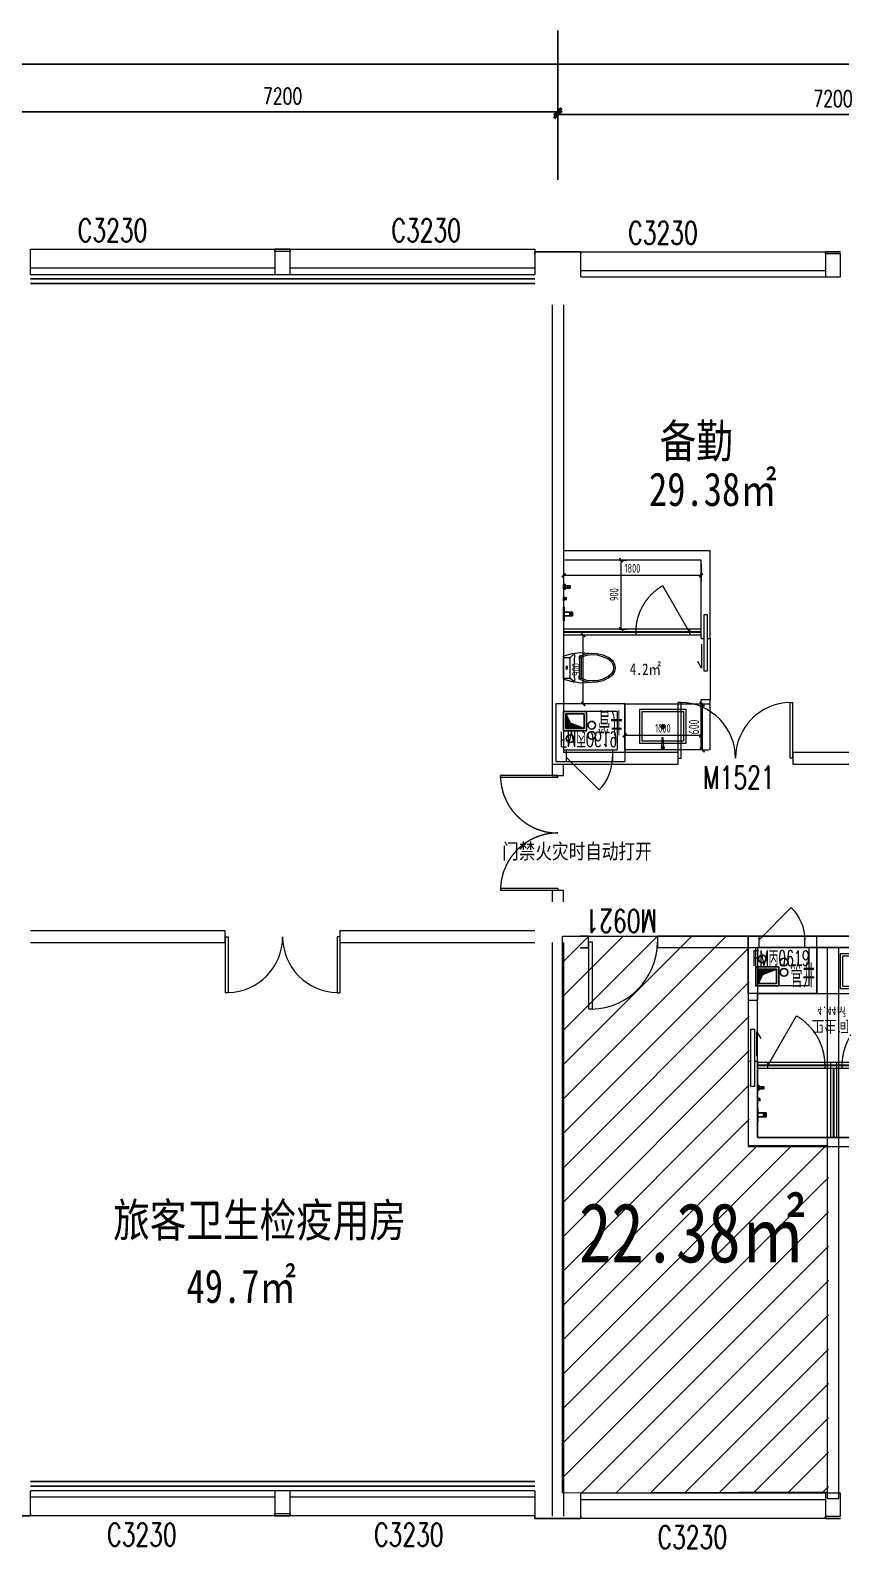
# Model space of a CAD drawing. Header units: millimetres. Extents: x 164760 to 3716174, y -1766400 to 11969.
# Drawn here: x 3671886 to 3682486, y -1652269 to -1632422 of the extents above; entities that cross this region are included whole.
import ezdxf

# ---------------------------------------------------------------- set-up
doc = ezdxf.new("R2010")
doc.units = ezdxf.units.MM
doc.header["$LTSCALE"] = 1000
doc.set_wipeout_variables(frame=1)
doc.linetypes.add('DOT', pattern=[0.2, 0.1, -0.1])
doc.linetypes.add('HIDDEN', pattern=[0.375, 0.25, -0.125, 0, 0])
doc.layers.get('0').update_dxf_attribs({"color": 253, "linetype": 'CONTINUOUS'})
doc.layers.get('Defpoints').update_dxf_attribs({"color": 250, "linetype": 'CONTINUOUS', "lineweight": 0})
for name, color, linetype in [('3', 253, 'CONTINUOUS'), ('AXIS', 253, 'CONTINUOUS'), ('DIM_LEAD', 253, 'CONTINUOUS'), ('FC-Text Annotation', 253, 'CONTINUOUS'), ('FF-FIXT', 253, 'CONTINUOUS'), ('PUB_TEXT', 253, 'CONTINUOUS'), ('SURFACE', 253, 'CONTINUOUS'), ('VPIPE-污水', 253, 'CONTINUOUS'), ('VPIPE-热给水', 253, 'CONTINUOUS'), ('VPIPE-给水', 253, 'CONTINUOUS'), ('WINDOW_TEXT', 253, 'CONTINUOUS'), ('填充', 253, 'CONTINUOUS'), ('洁具', 253, 'CONTINUOUS'), ('风道（排气道）', 253, 'CONTINUOUS')]:
    doc.layers.add(name, color=color, linetype=linetype)
for name, color, linetype, lineweight in [('DOOR【门】', 253, 'CONTINUOUS', 0), ('FF-Door【门】', 253, 'CONTINUOUS', 0), ('FF-FIXT【洁具】', 253, 'CONTINUOUS', 0), ('FF-FURN【成品家具】', 253, 'CONTINUOUS', 0), ('FF-FURN【成品家私】', 253, 'CONTINUOUS', 0), ('MK【门槛线】', 253, 'CONTINUOUS', 0), ('RC-Dim【天花尺寸】', 253, 'CONTINUOUS', 0), ('RC-Text【天花文字】', 253, 'CONTINUOUS', 0), ('TXT【平面空间文字】', 253, 'CONTINUOUS', 0), ('WALL', 253, 'CONTINUOUS', 0), ('Wall【墙体】', 253, 'CONTINUOUS', 0), ('Wall【新建墙】', 253, 'CONTINUOUS', 0), ('WINDOW', 253, 'CONTINUOUS', 0), ('Xline【辅助线】', 253, 'CONTINUOUS', 0)]:
    doc.layers.add(name, color=color, linetype=linetype, lineweight=lineweight)
doc.styles.add('-宋体', font='', dxfattribs={"width": 0.8})
doc.styles.add('_TCH_DIM_T3', font='SIMPLEX', dxfattribs={"width": 0.705882, "bigfont": 'GBCBIG'})
doc.styles.add('_TCH_WINDOW', font='SIMPLEX', dxfattribs={"bigfont": 'GBCBIG'})
doc.styles.get("Standard").update_dxf_attribs({"font": 'GBENOR', "bigfont": 'GBCBIG'})
doc.styles.add('SUN', font='romans.shx', dxfattribs={"width": 0.8, "bigfont": 'hzdx.shx'})
doc.styles.add('宋体', font='', dxfattribs={"width": 0.7})
doc.styles.add('尺寸标注', font='ARCHS.SHX', dxfattribs={"width": 0.8})
doc.styles.add('文字', font='')
doc.styles.get('-宋体').set_extended_font_data('SimSun')
doc.styles.get('宋体').set_extended_font_data('SimSun')
doc.styles.get('文字').set_extended_font_data('SimSun')
doc.dimstyles.new('_TCH_ARCH&&100', dxfattribs={"dimtxt": 212.5, "dimasz": 100, "dimexe": 250, "dimexo": 300, "dimgap": 100, "dimtad": 1, "dimdec": 0, "dimzin": 0, "dimdsep": 46, "dimtxsty": '_TCH_DIM_T3', "dimblk": 'ARCHTICK', "dimcen": 0.09, "dimclrt": 7, "dimazin": 2, "dimtfac": 1, "dimtdec": 0, "dimtix": 1, "dimtmove": 2, "dimatfit": 3, "dimtolj": 1, "dimtzin": 0, "dimarcsym": 0})
doc.dimstyles.new('海龙1：50', dxfattribs={"dimscale": 50, "dimtxt": 2.5, "dimasz": 1, "dimexe": 1, "dimexo": 1, "dimgap": 0.7, "dimtad": 1, "dimdec": 0, "dimrnd": 5, "dimdsep": 46, "dimtxsty": '尺寸标注', "dimblk": 'ARCHTICK', "dimblk1": 'ARCHTICK', "dimblk2": 'ARCHTICK', "dimcen": 1, "dimclrd": 44, "dimclre": 44, "dimclrt": 2, "dimadec": 0, "dimazin": 0, "dimtfac": 1, "dimtdec": 0, "dimtix": 1, "dimtmove": 2, "dimatfit": 3, "dimldrblk": 'hl_arrow2', "dimfxl": 5, "dimfxlon": 1, "dimarcsym": 0})
doc.dimstyles.new('海龙_1：60', dxfattribs={"dimscale": 60, "dimtxt": 2.25, "dimasz": 1, "dimexe": 1.5, "dimexo": 1, "dimgap": 0.7, "dimtad": 1, "dimdec": 0, "dimrnd": 5, "dimdsep": 46, "dimtxsty": '尺寸标注', "dimblk": 'ARCHTICK', "dimblk1": 'ARCHTICK', "dimblk2": 'ARCHTICK', "dimcen": 1, "dimclrd": 44, "dimclre": 44, "dimclrt": 2, "dimadec": 0, "dimazin": 0, "dimtfac": 1, "dimtdec": 0, "dimtix": 1, "dimtmove": 2, "dimatfit": 3, "dimldrblk": 'hl_arrow2', "dimfxl": 5, "dimfxlon": 1, "dimarcsym": 0})

# ---------------------------------------------------------------- blocks, each defined once
blk = doc.blocks.new('_ArchTick')
at = {"color": 2, "linetype": 'ByBlock', "const_width": 0.4}
blk.add_lwpolyline([(-0.5, -0.5), (0.5, 0.5)], dxfattribs=at)
blk = doc.blocks.new('*D362')
at = {"layer": 'AXIS', "color": 0, "lineweight": -2, "transparency": 16777216}
for p, q in [((3671586, -1634343), (3671586, -1633237)), ((3678786, -1634343), (3678786, -1633237)), ((3671586, -1633487), (3678786, -1633487))]:
    blk.add_line(p, q, dxfattribs=at)
at = {"layer": 'Defpoints', "color": 0, "transparency": 16777216}
for p in [(3678786, -1633487), (3671586, -1634643), (3678786, -1634643)]:
    blk.add_point(p, dxfattribs=at)
at = {"layer": 'AXIS', "color": 0, "lineweight": -2, "transparency": 16777216, "xscale": 100, "yscale": 100, "zscale": 100, "rotation": 180}
blk.add_blockref('_ArchTick', (3671586, -1633487), dxfattribs=at)
at = {"layer": 'AXIS', "color": 0, "lineweight": -2, "transparency": 16777216, "xscale": 100, "yscale": 100, "zscale": 100}
blk.add_blockref('_ArchTick', (3678786, -1633487), dxfattribs=at)
at = {"layer": 'AXIS', "color": 7, "transparency": 16777216, "insert": (3675186, -1633281), "char_height": 212.5, "attachment_point": 5, "style": '_TCH_DIM_T3'}
blk.add_mtext('\\A1;7200', dxfattribs=at)
blk = doc.blocks.new('*D357')
at = {"layer": 'AXIS', "color": 0, "lineweight": -2, "transparency": 16777216}
for p, q in [((3613686, -1634382), (3613686, -1632612)), ((3707886, -1634382), (3707886, -1632612)), ((3613686, -1632862), (3707886, -1632862))]:
    blk.add_line(p, q, dxfattribs=at)
at = {"layer": 'Defpoints', "color": 0, "transparency": 16777216}
for p in [(3707886, -1632862), (3613686, -1634682), (3707886, -1634682)]:
    blk.add_point(p, dxfattribs=at)
at = {"layer": 'AXIS', "color": 0, "lineweight": -2, "transparency": 16777216, "xscale": 100, "yscale": 100, "zscale": 100, "rotation": 180}
blk.add_blockref('_ArchTick', (3613686, -1632862), dxfattribs=at)
at = {"layer": 'AXIS', "color": 0, "lineweight": -2, "transparency": 16777216, "xscale": 100, "yscale": 100, "zscale": 100}
blk.add_blockref('_ArchTick', (3707886, -1632862), dxfattribs=at)
at = {"layer": 'AXIS', "color": 7, "transparency": 16777216, "insert": (3660786, -1632656), "char_height": 212.5, "attachment_point": 5, "style": '_TCH_DIM_T3'}
blk.add_mtext('\\A1;94200', dxfattribs=at)
blk = doc.blocks.new('$WINLIB2D$00000004')
for p, q in [((-0.5, 0.5), (0.5, 0.5)), ((-0.5, 0.5), (-0.5, -0.5)), ((0.5, -0.5), (0.5, 0.5)), ((-0.5, 0.2406), (0.5, 0.2406)), ((-0.5, -0.5), (0.5, -0.5))]:
    blk.add_line(p, q)
blk = doc.blocks.new('*D352')
at = {"layer": 'AXIS', "color": 0, "lineweight": -2, "transparency": 16777216}
for p, q in [((3678786, -1634377), (3678786, -1633271)), ((3685986, -1634377), (3685986, -1633271)), ((3678786, -1633521), (3685986, -1633521))]:
    blk.add_line(p, q, dxfattribs=at)
at = {"layer": 'Defpoints', "color": 0, "transparency": 16777216}
for p in [(3685986, -1633521), (3678786, -1634677), (3685986, -1634677)]:
    blk.add_point(p, dxfattribs=at)
at = {"layer": 'AXIS', "color": 0, "lineweight": -2, "transparency": 16777216, "xscale": 100, "yscale": 100, "zscale": 100, "rotation": 180}
blk.add_blockref('_ArchTick', (3678786, -1633521), dxfattribs=at)
at = {"layer": 'AXIS', "color": 0, "lineweight": -2, "transparency": 16777216, "xscale": 100, "yscale": 100, "zscale": 100}
blk.add_blockref('_ArchTick', (3685986, -1633521), dxfattribs=at)
at = {"layer": 'AXIS', "color": 7, "transparency": 16777216, "insert": (3682386, -1633315), "char_height": 212.5, "attachment_point": 5, "style": '_TCH_DIM_T3'}
blk.add_mtext('\\A1;7200', dxfattribs=at)
blk = doc.blocks.new('$DorLib2D$00000002')
for p, q in [((-0.5, 0), (-0.5, 0.4875)), ((-0.475, 0.4875), (-0.5, 0.4875)), ((-0.475, 0), (-0.475, 0.4875)), ((0.475, 0), (0.475, 0.4875)), ((0.475, 0.4875), (0.5, 0.4875)), ((0.5, 0), (0.5, 0.4875)), ((-0.5, 0), (-0.475, 0)), ((0.5, 0), (0.475, 0))]:
    blk.add_line(p, q)
at = {"lineweight": 13}
for centre, start, end in [((-0.4875, 0), 0, 88.53072), ((0.4875, 0), 91.46928, 180)]:
    blk.add_arc(centre, 0.4875, start, end, dxfattribs=at)
blk = doc.blocks.new('DOOR_D02')
at = {"layer": 'FF-Door【门】'}
for p, q in [((-0.484, 0.5), (-0.5, 0.5)), ((-0.5, 0), (-0.5, 0.5)), ((-0.484, 0), (-0.484, 0.5)), ((0.484, 0), (0.484, 0.5)), ((0.484, 0.5), (0.5, 0.5)), ((0.5, 0), (0.5, 0.5)), ((-0.484, 0), (-0.5, 0)), ((0.484, 0), (0.5, 0))]:
    blk.add_line(p, q, dxfattribs=at)
at = {"layer": 'FF-Door【门】', "color": 8, "linetype": 'HIDDEN', "ltscale": 15}
for centre, start, end in [((-0.5, 0), 0, 90), ((0.5, 0), 90, 180)]:
    blk.add_arc(centre, 0.5, start, end, dxfattribs=at)
blk = doc.blocks.new('海龙0819125799')
at = {"layer": 'Wall【墙体】', "color": 6}
for p, q in [((-361, 1800), (-361, 1650)), ((-211, 1650), (-211, 1800)), ((-361, 1650), (-211, 1650)), ((-211, 150), (-361, 150)), ((-361, 150), (-361, 0)), ((-211, 0), (-211, 150))]:
    blk.add_line(p, q, dxfattribs=at)
at = {"xscale": 1500, "yscale": 1500, "zscale": 1500, "rotation": 89.99999999895059}
blk.add_blockref('DOOR_D02', (-286, 900), dxfattribs=at)
at = {"layer": 'FC-Text Annotation', "style": '文字', "width": 0.8}
blk.add_text('门禁火灾时自动打开', height=199.1, dxfattribs=at).set_placement((-1014, 561))
blk = doc.blocks.new('$DorLib2D$00000001')
for p, q in [((0.45, 0.975), (0.5, 0.975)), ((0.45, 0), (0.45, 0.975)), ((0.5, 0), (0.5, 0.975)), ((0.5, 0), (0.45, 0))]:
    blk.add_line(p, q)
at = {"lineweight": 13}
blk.add_arc((0.475, 0), 0.975, 91.4693, 180, dxfattribs=at)
blk = doc.blocks.new('A$C78EA0098')
at = {"color": 33, "linetype": 'Continuous'}
for p, q in [((47, 354), (90, 354)), ((69, 375), (69, 332))]:
    blk.add_line(p, q, dxfattribs=at)
for p, q in [((5, 25, 0), (81, 25, 0)), ((81, -25, 0), (81, 25, 0)), ((81, 20, 0), (88, 20, 0)), ((84, 25, 0), (114, 25, 0)), ((84, 20, 0), (84, 25, 0)), ((114, -25, 0), (114, 25, 0)), ((5, -25, 0), (81, -25, 0)), ((81, -20, 0), (88, -20, 0)), ((84, -25, 0), (84, -20, 0)), ((84, -25, 0), (114, -25, 0))]:
    blk.add_line(p, q)
for points in [[(0, 384), (20, 384), (20, 324), (0, 324)], [(0, 226), (3, 226), (3, 174), (0, 174)], [(3, 213), (34, 213), (34, 188), (3, 188)], [(20, 369), (85, 369), (85, 339), (20, 339)], [(0, 90), (5, 90), (5, -90), (0, -90)]]:
    blk.add_lwpolyline(points, close=True)
for centre, radius in [((69, 354), 11.5), ((104, 0, 0), 5)]:
    blk.add_circle(centre, radius, dxfattribs=at)
blk.add_arc((58, 0, 0), 36.3, 316.3972, 43.6028)
blk = doc.blocks.new('*D47')
at = {"layer": 'Defpoints', "color": 0, "transparency": 16777216}
for p in [(-5, 3045), (69, 3045), (-5, 2145)]:
    blk.add_point(p, dxfattribs=at)
at = {"layer": 'RC-Dim【天花尺寸】', "color": 44, "lineweight": -2, "transparency": 16777216}
for p, q in [((45, 3045), (144, 3045)), ((69, 2145), (69, 3045)), ((45, 2145), (144, 2145))]:
    blk.add_line(p, q, dxfattribs=at)
at = {"layer": 'RC-Dim【天花尺寸】', "color": 44, "lineweight": -2, "transparency": 16777216, "xscale": 50, "yscale": 50, "zscale": 50}
for p, rotation in [((69, 3045), 90), ((69, 2145), 270)]:
    blk.add_blockref('_ArchTick', p, dxfattribs=dict(at, rotation=rotation))
at = {"layer": 'RC-Dim【天花尺寸】', "color": 2, "transparency": 16777216, "insert": (-25, 2595), "char_height": 112.5, "attachment_point": 5, "rotation": 90, "style": '尺寸标注'}
blk.add_mtext('900', dxfattribs=at)
blk = doc.blocks.new('hl_arrow2')
at = {"color": 2}
blk.add_line((-0.22, 0), (-1, 0), dxfattribs=at)
blk.add_lwpolyline([(-0.22, 0), (-0.86, -0.69), (-0.65, -0.86), (0, 0), (-0.65, 0.86), (-0.86, 0.69)], close=True, dxfattribs=at)
for points in [[(-0.86, 0.69), (-0.65, 0.86), (-0.22, 0), (0, 0)], [(-0.86, -0.69), (-0.65, -0.86), (-0.22, 0), (0, 0)]]:
    blk.add_solid(points, dxfattribs=at)
blk = doc.blocks.new('PQD')
at = {"layer": '填充'}
h = blk.add_hatch(dxfattribs=at)
h.set_pattern_fill('DOTS', color=256, scale=10, style=0)
h.paths.add_polyline_path([(517039, 222521), (516799, 222521), (516799, 222331), (516857, 222451)])
blk.add_lwpolyline([(516799, 222331), (516857, 222451), (517039, 222521)], dxfattribs=at)
at = {"layer": '风道（排气道）'}
for points in [[(516769, 222551), (517069, 222551), (517069, 222301), (516769, 222301)], [(516799, 222521), (517039, 222521), (517039, 222331), (516799, 222331)]]:
    blk.add_lwpolyline(points, close=True, dxfattribs=at)
blk = doc.blocks.new('$DorLib2D$00000114')
at = {"color": 0}
blk.add_line((0.5, 0), (-0.207, 0.707), dxfattribs=at)
blk.add_arc((0.5, 0), 1, 135, 180, dxfattribs=at)
blk = doc.blocks.new('ZL_08130967')
at = {"layer": 'WINDOW'}
for p, q in [((-300, -374), (300, -374)), ((-300, -374), (-300, -524)), ((300, -524), (300, -374)), ((-300, -524), (300, -524))]:
    blk.add_line(p, q, dxfattribs=at)
at = {"layer": 'WINDOW', "xscale": -600, "yscale": 600, "zscale": -600}
blk.add_blockref('$DorLib2D$00000114', (0, -424), dxfattribs=at)
blk = doc.blocks.new('ZL_08155714')
at = {"layer": 'VPIPE-污水'}
blk.add_circle((-129, -712), 50, dxfattribs=at)
at = {"layer": 'VPIPE-热给水'}
blk.add_circle((154, -888), 50, dxfattribs=at)
at = {"layer": 'VPIPE-给水'}
blk.add_circle((154, -754), 50, dxfattribs=at)
at = {"layer": 'WALL'}
for p, q in [((-315, -1165), (-315, -415)), ((-315, -415), (585, -415)), ((-215, -1065), (-215, -565)), ((-215, -565), (485, -565)), ((485, -1065), (485, -565)), ((585, -1165), (585, -415)), ((585, -1165), (-315, -1165)), ((485, -1065), (-215, -1065))]:
    blk.add_line(p, q, dxfattribs=at)
at = {"layer": 'WINDOW'}
for p, q in [((-175, -415), (425, -415)), ((-175, -415), (-175, -565)), ((-175, -565), (425, -565)), ((425, -565), (425, -415))]:
    blk.add_line(p, q, dxfattribs=at)
at = {"layer": 'DOOR【门】', "rotation": 359.9999999999407}
blk.add_blockref('ZL_08130967', (125, -41), dxfattribs=at)
at = {"layer": '洁具'}
blk.add_blockref('PQD', (-516984, -223366), dxfattribs=at)
at = {"layer": 'TXT【平面空间文字】', "color": 3, "ltscale": 100, "style": 'SUN', "width": 0.6}
blk.add_text('FM丙0619', height=200, dxfattribs=at).set_placement((-263, -803, 0))
at = {"layer": 'TXT【平面空间文字】', "width": 0.75}
blk.add_text('管井', height=300, dxfattribs=at).set_placement((236, -1085))
blk = doc.blocks.new('A$C5D954283')
at = {"color": 8}
for p, q in [((-4, 506), (-26, 506)), ((0, 532), (0, 510)), ((0, 501), (0, 479)), ((26, 506), (4, 506)), ((-5, 230), (-33, 230)), ((0, 235), (0, 264)), ((0, 225), (0, 196)), ((32, 230), (5, 230))]:
    blk.add_line(p, q, dxfattribs=at)
at = {"color": 0, "linetype": 'Continuous'}
for p, q in [((-11, 374), (-18, 495)), ((15, 492), (5, 374)), ((5, 374), (-11, 374))]:
    blk.add_line(p, q, dxfattribs=at)
blk.add_lwpolyline([(300, 0), (300, 450), (-300, 450), (-300, 0)], close=True, dxfattribs=at)
at = {"color": 8}
blk.add_lwpolyline([(270, 30), (270, 420), (-270, 420), (-270, 30)], close=True, dxfattribs=at)
at = {"color": 8, "ltscale": 1000, "const_width": 0.448}
blk.add_lwpolyline([(0, 506, -1), (0, 505, -1)], format="xyb", close=True, dxfattribs=at)
at = {"color": 8, "const_width": 0.84}
blk.add_lwpolyline([(0, 230, -1), (0, 230, -1)], format="xyb", close=True, dxfattribs=at)
at = {"color": 0, "linetype": 'Continuous'}
blk.add_circle((0, 506), 20.2, dxfattribs=at)
at = {"color": 8}
for centre, radius in [((0, 506), 16.3), ((0, 230), 25.2)]:
    blk.add_circle(centre, radius, dxfattribs=at)
blk = doc.blocks.new('*D48')
at = {"layer": 'Defpoints', "color": 0, "transparency": 16777216}
for p in [(1114, 1165), (1114, 565), (1128, 565)]:
    blk.add_point(p, dxfattribs=at)
at = {"layer": 'Xline【辅助线】', "color": 44, "lineweight": -2, "transparency": 16777216}
for p, q in [((1128, 1165), (1218, 1165)), ((1128, 1165), (1128, 565)), ((1128, 565), (1218, 565))]:
    blk.add_line(p, q, dxfattribs=at)
at = {"layer": 'Xline【辅助线】', "color": 44, "lineweight": -2, "transparency": 16777216, "xscale": 60, "yscale": 60, "zscale": 60}
for p, rotation in [((1128, 1165), 90), ((1128, 565), 270)]:
    blk.add_blockref('_ArchTick', p, dxfattribs=dict(at, rotation=rotation))
at = {"layer": 'Xline【辅助线】', "color": 2, "transparency": 16777216, "insert": (1019, 865), "char_height": 135, "attachment_point": 5, "rotation": 90, "style": '尺寸标注'}
blk.add_mtext('600', dxfattribs=at)
blk = doc.blocks.new('*D49')
at = {"layer": 'Defpoints', "color": 0, "transparency": 16777216}
for p in [(114, 755), (114, 565), (1114, 565)]:
    blk.add_point(p, dxfattribs=at)
at = {"layer": 'RC-Dim【天花尺寸】', "color": 44, "lineweight": -2, "transparency": 16777216}
for p, q in [((114, 615), (114, 830)), ((1114, 615), (1114, 830)), ((1114, 755), (114, 755))]:
    blk.add_line(p, q, dxfattribs=at)
at = {"layer": 'RC-Dim【天花尺寸】', "color": 44, "lineweight": -2, "transparency": 16777216, "xscale": 50, "yscale": 50, "zscale": 50}
for p, rotation in [((114, 755), 180.0000001288931), ((1114, 755), 1.288931362e-07)]:
    blk.add_blockref('_ArchTick', p, dxfattribs=dict(at, rotation=rotation))
at = {"layer": 'RC-Dim【天花尺寸】', "color": 2, "transparency": 16777216, "insert": (614, 847), "char_height": 112.5, "attachment_point": 5, "rotation": 0, "style": '尺寸标注'}
blk.add_mtext('1000', dxfattribs=at)
blk = doc.blocks.new('ZL_08127082')
at = {"layer": 'FF-FIXT【洁具】'}
for p, q in [((-184, -109), (-151, 0)), ((146, 0), (-151, 0)), ((-134, 0), (-134, -84)), ((134, 0), (134, -84)), ((146, 0), (180, -117)), ((-197, -222), (-184, -109)), ((-134, -84), (-184, -138)), ((-180, -142), (0, -134)), ((134, -84), (-134, -84)), ((-21, -38), (-17, -33)), ((-21, -42), (-21, -38)), ((-17, -46), (-21, -42)), ((-17, -33), (-13, -33)), ((-13, -50), (-17, -46)), ((-13, -33), (-4, -29)), ((4, -50), (-13, -50)), ((-4, -29), (4, -33)), ((0, -134), (0, -138)), ((0, -134), (176, -142)), ((4, -33), (13, -33)), ((13, -46), (4, -50)), ((13, -33), (17, -38)), ((17, -42), (13, -46)), ((17, -38), (17, -42)), ((134, -84), (180, -138)), ((184, -134), (176, -142)), ((180, -117), (197, -234)), ((184, -126), (184, -134)), ((-188, -335), (-197, -222)), ((-188, -364), (-180, -284)), ((-184, -439), (-188, -364)), ((-180, -284), (-151, -213)), ((-172, -372), (-163, -301)), ((-167, -443), (-172, -372)), ((-163, -301), (-138, -234)), ((-151, -205), (-105, -205)), ((-151, -213), (-151, -205)), ((-138, -234), (-151, -213)), ((146, -213), (-151, -213)), ((134, -234), (-138, -234)), ((-105, -205), (-105, -213)), ((-50, -213), (-50, -201)), ((-50, -201), (46, -201)), ((46, -213), (-50, -213)), ((46, -201), (46, -213)), ((100, -205), (100, -213)), ((146, -205), (100, -205)), ((134, -234), (146, -213)), ((134, -234), (159, -301)), ((146, -213), (146, -205)), ((146, -213), (176, -284)), ((159, -301), (167, -372)), ((167, -372), (163, -443)), ((176, -284), (188, -364)), ((188, -364), (184, -439)), ((197, -234), (188, -351)), ((-167, -515), (-184, -439)), ((-146, -510), (-167, -443)), ((-134, -586), (-167, -515)), ((-117, -577), (-146, -510)), ((-88, -648), (-134, -586)), ((-75, -636), (-117, -577)), ((113, -577), (71, -632)), ((130, -586), (84, -648)), ((146, -510), (113, -577)), ((163, -515), (130, -586)), ((163, -443), (146, -510)), ((184, -439), (163, -515)), ((-46, -669), (-88, -648)), ((-42, -653), (-75, -632)), ((0, -678), (-46, -669)), ((0, -657), (-42, -653)), ((38, -653), (0, -657)), ((46, -669), (0, -678)), ((75, -632), (38, -653)), ((84, -648), (46, -669))]:
    blk.add_line(p, q, dxfattribs=at)
blk = doc.blocks.new('ZL_08123655')
at = {"layer": 'FF-FIXT【洁具】'}
for p, q in [((-184, -138), (-188, -130)), ((-180, -142), (-184, -138))]:
    blk.add_line(p, q, dxfattribs=at)
at = {"layer": 'DIM_LEAD'}
blk.add_blockref('ZL_08127082', (0, 0), dxfattribs=at)
blk = doc.blocks.new('DOORBLK101')
at = {"layer": 'FF-Door【门】'}
blk.add_line((-0.5, 0), (0, 0.866), dxfattribs=at)
at = {"layer": 'FF-Door【门】', "color": 8, "linetype": 'HIDDEN', "ltscale": 15}
blk.add_arc((-0.5, 0), 1, 0, 60, dxfattribs=at)
blk = doc.blocks.new('*D50')
at = {"layer": 'Defpoints', "color": 0, "transparency": 16777216}
for p in [(-685, 3045), (1114, 3045), (1114, 2847)]:
    blk.add_point(p, dxfattribs=at)
at = {"layer": 'RC-Dim【天花尺寸】', "color": 44, "lineweight": -2, "transparency": 16777216}
for p, q in [((-685, 2995), (-685, 2772)), ((1114, 2995), (1114, 2772)), ((-685, 2847), (1114, 2847))]:
    blk.add_line(p, q, dxfattribs=at)
at = {"layer": 'RC-Dim【天花尺寸】', "color": 44, "lineweight": -2, "transparency": 16777216, "xscale": 50, "yscale": 50, "zscale": 50, "rotation": 180}
blk.add_blockref('_ArchTick', (-685, 2847), dxfattribs=at)
at = {"layer": 'RC-Dim【天花尺寸】', "color": 44, "lineweight": -2, "transparency": 16777216, "xscale": 50, "yscale": 50, "zscale": 50}
blk.add_blockref('_ArchTick', (1114, 2847), dxfattribs=at)
at = {"layer": 'RC-Dim【天花尺寸】', "color": 2, "transparency": 16777216, "insert": (215, 2938), "char_height": 112.5, "attachment_point": 5, "style": '尺寸标注'}
blk.add_mtext('1800', dxfattribs=at)
blk = doc.blocks.new('*D51')
at = {"layer": 'Defpoints', "color": 0, "transparency": 16777216}
for p in [(-428, 2065), (-400, 2065), (-400, 1165)]:
    blk.add_point(p, dxfattribs=at)
at = {"layer": 'RC-Dim【天花尺寸】', "color": 44, "lineweight": -2, "transparency": 16777216}
for p, q in [((-428, 2065), (-503, 2065)), ((-428, 1165), (-428, 2065)), ((-428, 1165), (-503, 1165))]:
    blk.add_line(p, q, dxfattribs=at)
at = {"layer": 'RC-Dim【天花尺寸】', "color": 44, "lineweight": -2, "transparency": 16777216, "xscale": 50, "yscale": 50, "zscale": 50}
for p, rotation in [((-428, 2065), 90), ((-428, 1165), 270)]:
    blk.add_blockref('_ArchTick', p, dxfattribs=dict(at, rotation=rotation))
at = {"layer": 'RC-Dim【天花尺寸】', "color": 2, "transparency": 16777216, "insert": (-521, 1615), "char_height": 112.5, "attachment_point": 5, "rotation": 90, "style": '尺寸标注'}
blk.add_mtext('900', dxfattribs=at)
blk = doc.blocks.new('*D45')
at = {"layer": 'Defpoints', "color": 0, "transparency": 16777216}
for p in [(1214, 1165), (1023, 565), (1214, 565)]:
    blk.add_point(p, dxfattribs=at)
at = {"layer": 'Xline【辅助线】', "color": 44, "lineweight": -2, "transparency": 16777216}
for p, q in [((1154, 1165), (933, 1165)), ((1023, 1165), (1023, 565)), ((1154, 565), (933, 565))]:
    blk.add_line(p, q, dxfattribs=at)
at = {"layer": 'Xline【辅助线】', "color": 44, "lineweight": -2, "transparency": 16777216, "xscale": 60, "yscale": 60, "zscale": 60}
for p, rotation in [((1023, 1165), 90), ((1023, 565), 270)]:
    blk.add_blockref('_ArchTick', p, dxfattribs=dict(at, rotation=rotation))
at = {"layer": 'Xline【辅助线】', "color": 2, "transparency": 16777216, "insert": (914, 865), "char_height": 135, "attachment_point": 5, "rotation": 90, "style": '尺寸标注'}
blk.add_mtext('600', dxfattribs=at)
blk = doc.blocks.new('*D46')
at = {"layer": 'Defpoints', "color": 0, "transparency": 16777216}
for p in [(14, 755), (14, 565), (1214, 565)]:
    blk.add_point(p, dxfattribs=at)
at = {"layer": 'RC-Dim【天花尺寸】', "color": 44, "lineweight": -2, "transparency": 16777216}
for p, q in [((14, 615), (14, 830)), ((1214, 615), (1214, 830)), ((1214, 755), (14, 755))]:
    blk.add_line(p, q, dxfattribs=at)
at = {"layer": 'RC-Dim【天花尺寸】', "color": 44, "lineweight": -2, "transparency": 16777216, "xscale": 50, "yscale": 50, "zscale": 50, "rotation": 180}
blk.add_blockref('_ArchTick', (14, 755), dxfattribs=at)
at = {"layer": 'RC-Dim【天花尺寸】', "color": 44, "lineweight": -2, "transparency": 16777216, "xscale": 50, "yscale": 50, "zscale": 50}
blk.add_blockref('_ArchTick', (1214, 755), dxfattribs=at)
at = {"layer": 'RC-Dim【天花尺寸】', "color": 2, "transparency": 16777216, "insert": (614, 849), "char_height": 112.5, "attachment_point": 5, "style": '尺寸标注'}
blk.add_mtext('1200', dxfattribs=at)
blk = doc.blocks.new('海龙0427195617')
at = {"layer": 'FF-FURN【成品家具】'}
blk.add_line((1234.1, 2022.4), (1234.1, 1222.4), dxfattribs=at)
at = {"layer": 'FF-FURN【成品家私】'}
blk.add_lwpolyline([(1149.1, 1598.9), (1199.1, 1598.9), (1199.1, 2328.9), (1149.1, 2328.9)], close=True, dxfattribs=at)
blk.add_lwpolyline([(1120.5, 1946.1), (1120.5, 1631.8), (1069.7, 1718.8)], dxfattribs=at)
at = {"layer": 'MK【门槛线】'}
for p, q in [((1114.1, 2145.2), (-681.7, 2145.2)), ((1114.1, 2065.2), (-681.7, 2065.2)), ((261.8, 2145.2), (261.8, 2065.2)), ((961.8, 2145.2), (961.8, 2065.2))]:
    blk.add_line(p, q, dxfattribs=at)
at = {"layer": 'Wall【新建墙】', "color": 4}
for p, q in [((1234.1, 3165.2), (-684.7, 3165.2)), ((1114.1, 3045.2), (-684.7, 3045.2)), ((1114.1, 2022.4), (1114.1, 3045.2)), ((1234.1, 2022.4), (1234.1, 3165.2)), ((1114.1, 2022.4), (1149.1, 2022.4)), ((1199.1, 2022.4), (1234.1, 2022.4)), ((1114.1, 564.9), (1114.1, 1222.4)), ((1114.1, 1222.4), (1234.1, 1222.4)), ((1234.1, 564.9), (1234.1, 1222.4))]:
    blk.add_line(p, q, dxfattribs=at)
at = {"layer": 'WINDOW', "linetype": 'Continuous'}
for p, q in [((1114.1, 2110.2), (-681.7, 2110.2)), ((1114.1, 2100.2), (-681.7, 2100.2))]:
    blk.add_line(p, q, dxfattribs=at)
at = {"xscale": -700, "yscale": 700, "zscale": 700}
blk.add_blockref('DOORBLK101', (611.8, 2105.2), dxfattribs=at)
at = {"layer": 'DIM_LEAD', "xscale": -1, "rotation": 90}
blk.add_blockref('ZL_08123655', (-684.7, 1637), dxfattribs=at)
at = {"layer": 'FF-FIXT', "rotation": 359.999999047842}
blk.add_blockref('A$C78EA0098', (-684.7, 2341.6), dxfattribs=at)
at = {"layer": 'FF-FIXT【洁具】', "linetype": 'Continuous', "xscale": -1, "rotation": 180}
blk.add_blockref('A$C5D954283', (612.5, 1097.1), dxfattribs=at)
at = {"layer": 'TXT【平面空间文字】', "color": 6, "linetype": 'Continuous', "xscale": -1, "rotation": 180}
blk.add_blockref('ZL_08155714', (-471.3, 0), dxfattribs=at)
at = {"layer": 'RC-Dim【天花尺寸】'}
for p1, p2, distance, picture, middle in [((-684.7, 3045.2), (1114.1, 3045.2), -198.1, '*D50', (214.7, 2938.4)), ((-5.2, 2145.2), (-5.2, 3045.2), -74.1, '*D47', (-24.7, 2595.2)), ((-399.8, 1164.9), (-399.8, 2065.2), 27.8, '*D51', (-521.2, 1615.1))]:
    dim = blk.add_aligned_dim(p1=p1, p2=p2, distance=distance, dimstyle='海龙1：50', dxfattribs=at)
    dim.commit()
    dim.dimension.update_dxf_attribs({"geometry": picture, "text_midpoint": middle})
at = {"layer": 'FF-FIXT【洁具】', "linetype": 'Continuous'}
blk.add_lwpolyline([(1114.1, 564.9), (114.1, 564.9), (114.1, 1164.9), (1114.1, 1164.9)], close=True, dxfattribs=at)
at = {"layer": 'RC-Dim【天花尺寸】'}
dim = blk.add_aligned_dim(p1=(1114.1, 564.9), p2=(114.1, 564.9), distance=-190.4, dimstyle='海龙1：50', dxfattribs=at)
dim.commit()
dim.dimension.update_dxf_attribs({"geometry": '*D49', "text_midpoint": (614.1, 846.5)})
at = {"layer": 'Xline【辅助线】'}
dim = blk.add_aligned_dim(p1=(1114.1, 1164.9), p2=(1114.1, 564.9), distance=14.3, dimstyle='海龙_1：60', dxfattribs=at)
dim.commit()
dim.dimension.update_dxf_attribs({"geometry": '*D48', "text_midpoint": (1018.9, 864.9)})
blk = doc.blocks.new('海龙0427194496')
at = {"layer": 'FF-FURN【成品家具】'}
for p, q in [((-885.9, 1254), (-885.9, 2054)), ((1334.1, 2054), (1334.1, 1254))]:
    blk.add_line(p, q, dxfattribs=at)
at = {"layer": 'FF-FURN【成品家私】'}
for points in [[(-850.9, 1630.6), (-800.9, 1630.6), (-800.9, 2380.6), (-850.9, 2380.6)], [(1249.1, 1630.6), (1299.1, 1630.6), (1299.1, 2380.6), (1249.1, 2380.6)]]:
    blk.add_lwpolyline(points, close=True, dxfattribs=at)
for points in [[(-772.3, 1977.7), (-772.3, 1663.5), (-721.5, 1750.5)], [(1220.5, 1977.7), (1220.5, 1663.5), (1169.7, 1750.5)]]:
    blk.add_lwpolyline(points, dxfattribs=at)
at = {"layer": 'MK【门槛线】'}
for p, q in [((190.6, 2065.2), (190.6, 3045.2)), ((270.6, 2065.2), (270.6, 3045.2)), ((1214.1, 2145.2), (-765.9, 2145.2)), ((1214.1, 2065.2), (-765.9, 2065.2)), ((-630.6, 2145.2), (-630.6, 2065.2)), ((119.4, 2145.2), (119.4, 2065.2)), ((345.6, 2145.2), (345.6, 2065.2)), ((1095.6, 2145.2), (1095.6, 2065.2))]:
    blk.add_line(p, q, dxfattribs=at)
at = {"layer": 'Wall【墙体】', "color": 6}
blk.add_line((1214.1, 564.9), (-765.9, 564.9), dxfattribs=at)
at = {"layer": 'Wall【新建墙】', "color": 4}
for p, q in [((-885.9, 2054), (-885.9, 3165.2)), ((-765.9, 3045.2), (1214.1, 3045.2)), ((-765.9, 2054), (-765.9, 3045.2)), ((1214.1, 2054), (1214.1, 3045.2)), ((1334.1, 2054), (1334.1, 3165.2)), ((-850.9, 2054), (-885.9, 2054)), ((-765.9, 2054), (-800.9, 2054)), ((1249.1, 2054), (1214.1, 2054)), ((1334.1, 2054), (1299.1, 2054)), ((-885.9, 414.9), (-885.9, 1254)), ((-765.9, 1254), (-885.9, 1254)), ((-765.9, 564.9), (-765.9, 1254)), ((1214.1, 564.9), (1214.1, 1254)), ((1334.1, 1254), (1214.1, 1254)), ((1334.1, 414.9), (1334.1, 1254)), ((-885.9, 414.9), (1334.1, 414.9))]:
    blk.add_line(p, q, dxfattribs=at)
blk.add_lwpolyline([(-885.9, 3165.2), (1334.1, 3165.2)], dxfattribs=at)
at = {"layer": 'WINDOW', "linetype": 'Continuous'}
for p, q in [((225.6, 2145.2), (225.6, 3045.2)), ((235.6, 2145.2), (235.6, 3045.2)), ((1214.1, 2110.2), (-765.9, 2110.2)), ((1214.1, 2100.2), (-765.9, 2100.2))]:
    blk.add_line(p, q, dxfattribs=at)
at = {"yscale": 750, "zscale": 750}
for p, xscale, rotation in [((-255.6, 2105.2), -750, 180.0000000000119), ((719.6, 2105.2), 750, 179.9999999999881)]:
    blk.add_blockref('DOORBLK101', p, dxfattribs=dict(at, xscale=xscale, rotation=rotation))
at = {"layer": 'DIM_LEAD', "xscale": -1}
blk.add_blockref('ZL_08123655', (740.4, 3045.2), dxfattribs=at)
at = {"layer": 'FF-FIXT', "xscale": -1, "rotation": 180.0000009521781}
blk.add_blockref('A$C78EA0098', (-765.9, 2751.2), dxfattribs=at)
at = {"layer": 'TXT【平面空间文字】', "color": 6, "linetype": 'Continuous', "xscale": -1, "rotation": 180}
blk.add_blockref('ZL_08155714', (-571.3, 0), dxfattribs=at)
at = {"layer": 'RC-Text【天花文字】', "style": '宋体', "width": 0.8}
blk.add_text('4.44㎡', height=112.5, dxfattribs=at).set_placement((21.9, 1335.3))
at = {"layer": 'TXT【平面空间文字】', "style": '-宋体', "width": 0.8}
blk.add_text('卫生间', height=150, dxfattribs=at).set_placement((-54.9, 1520.1))
at = {"layer": 'FF-FIXT【洁具】', "linetype": 'Continuous', "xscale": -1, "rotation": 180}
blk.add_blockref('A$C5D954283', (616.3, 1097.1), dxfattribs=at)
at = {"layer": 'FF-FIXT【洁具】', "linetype": 'Continuous'}
blk.add_lwpolyline([(1214.1, 564.9), (14.1, 564.9), (14.1, 1164.9), (1214.1, 1164.9)], close=True, dxfattribs=at)
at = {"layer": 'Wall【新建墙】', "color": 4}
blk.add_lwpolyline([(-765.9, 1164.9), (14.1, 1164.9), (14.1, 564.9), (1214.1, 564.9), (1214.1, 3045.2), (-765.9, 3045.2), (-765.9, 1164.9)], dxfattribs=at)
at = {"layer": 'RC-Dim【天花尺寸】'}
dim = blk.add_aligned_dim(p1=(1214.1, 564.9), p2=(14.1, 564.9), distance=-190.4, dimstyle='海龙1：50', dxfattribs=at)
dim.commit()
dim.dimension.update_dxf_attribs({"geometry": '*D46', "text_midpoint": (614.1, 848.9)})
at = {"layer": 'Xline【辅助线】'}
dim = blk.add_aligned_dim(p1=(1214.1, 1164.9), p2=(1214.1, 564.9), distance=-190.7, dimstyle='海龙_1：60', dxfattribs=at)
dim.commit()
dim.dimension.update_dxf_attribs({"geometry": '*D45', "text_midpoint": (913.9, 864.9)})
blk = doc.blocks.new('海龙_0918170568')
at = {"layer": 'Xline【辅助线】'}
h = blk.add_hatch(dxfattribs=at)
h.set_pattern_fill('ANSI31', color=256, scale=100)
h.set_pattern_definition([(45, (1500.1, -150675.3), (-224.5064, 224.5064), [])])
h.paths.add_polyline_path([(21540, -146128.3), (20505, -146128.3), (20505.1, -143393), (18075, -143393), (18075, -150675.3), (21540, -150660.3)])
at = {"layer": 'RC-Text【天花文字】'}
blk.add_lwpolyline([(18060, -143393), (20490.1, -143393), (20490, -146128.3), (21525, -146128.3), (21525, -150660.3), (18060, -150675.3), (18060, -143393)], dxfattribs=at)
at = {"layer": 'Wall【墙体】', "color": 6}
for p, q in [((17925, -135141.9), (17925, -141144.1)), ((18075, -135141.9), (18075, -140994.1)), ((19575, -140993), (18075, -140994.1)), ((19575, -141143), (19575, -140993)), ((19575, -141143), (19575, -140993)), ((21075, -140993), (21075, -141143)), ((22800, -140994.1), (21075, -140994.1)), ((17925, -141144.1), (19575, -141143)), ((21075, -141144.1), (22875, -141144.1)), ((13650, -143325.3), (11100, -143325.3)), ((11100, -143475.3), (13650, -143475.3)), ((13650, -143475.3), (13650, -143325.3)), ((17700, -143325.3), (15150, -143325.3)), ((15150, -143325.3), (15150, -143475.3)), ((15150, -143475.3), (17700, -143475.3)), ((17925, -143475.3), (17925, -150375.3)), ((18075, -143475.3), (18075, -150375.3)), ((18402.3, -143394.1), (18292.2, -143394.1)), ((18402.3, -143393), (18300, -143393)), ((18402.3, -143543), (18402.3, -143393)), ((18402.3, -143543), (18402.3, -143393)), ((18402.3, -143393), (18402.3, -143393)), ((18402.3, -143543), (18402.3, -143393)), ((18402.3, -143543), (18402.3, -143393)), ((19304.9, -143393), (19304.9, -143543)), ((19304.9, -143393), (19304.9, -143543)), ((19304.9, -143393), (19304.9, -143543)), ((19304.9, -143393), (19304.9, -143543)), ((23895.1, -143393), (19304.9, -143393)), ((18292.2, -143544.1), (18402.3, -143544.1)), ((18300, -143543), (18402.3, -143543)), ((19304.9, -143543), (19302.3, -143543)), ((19304.9, -143543), (19302.3, -143543)), ((19304.9, -143543), (19302.3, -143543)), ((19304.9, -143543), (23895.1, -143543)), ((17925, -144715.3), (17925, -150975.3)), ((18075, -144715.3), (18075, -150975.3))]:
    blk.add_line(p, q, dxfattribs=at)
blk.add_lwpolyline([(21525, -150743), (21675, -150743), (21675, -143543), (21525, -143543)], close=True, dxfattribs=at)
at = {"layer": 'RC-Text【天花文字】'}
blk.add_blockref('海龙0819125799', (18286.5, -142944.1), dxfattribs=at)
at = {"layer": 'WINDOW'}
ref = blk.add_blockref('$DorLib2D$00000002', (20325, -141068), dxfattribs=dict(at, xscale=1500, yscale=1500, zscale=1500))
ref.add_attrib('A', 'M1521', (19900, -141466.8), dxfattribs={"layer": 'WINDOW_TEXT', "height": 297.5, "style": '_TCH_WINDOW', "width": 0.705882})
ref = blk.add_blockref('$DorLib2D$00000001', (18852.3, -143469.1), dxfattribs=dict(at, xscale=900, yscale=900, zscale=-900, rotation=180))
ref.add_attrib('A', 'M0921', (19297.3, -143045.4), dxfattribs={"layer": 'WINDOW_TEXT', "height": 297.5, "rotation": 180, "style": '_TCH_WINDOW', "width": 0.705882})
at = {"layer": 'WINDOW', "xscale": 1500, "yscale": 1500, "zscale": -1500, "rotation": 180}
blk.add_blockref('$DorLib2D$00000002', (14400, -143400.3), dxfattribs=at)
at = {"layer": 'FC-Text Annotation', "style": '文字', "width": 0.8}
for s, p in [('备勤', (19331.9, -137140)), ('29.38㎡', (19192.9, -137769.7)), ('旅客卫生检疫用房', (12184.6, -147324.5)), ('49.7㎡', (13142.6, -148186.8))]:
    blk.add_text(s, height=438.58, dxfattribs=at).set_placement(p)
at = {"layer": 'PUB_TEXT', "style": '宋体', "width": 0.8}
blk.add_text('22.38㎡', height=777.08, dxfattribs=at).set_placement((18276.8, -147657))
at = {"layer": 'Xline【辅助线】'}
blk.add_blockref('海龙0427195617', (18760.9, -141522.9), dxfattribs=at)
at = {"layer": 'Xline【辅助线】', "xscale": -1, "rotation": 180}
blk.add_blockref('海龙0427194496', (21375.9, -142978.1), dxfattribs=at)
at = {"layer": 'TXT【平面空间文字】', "style": '-宋体', "width": 0.8}
blk.add_text('4.2㎡', height=150, dxfattribs=at).set_placement((18941.6, -139977.7))

msp = doc.modelspace()

# ---------------------------------------------------------------- linework, layer by layer
at = {"layer": '3'}
for p, q in [((3678485.9, -1635671.3), (3671885.9, -1635671.3)), ((3678485.9, -1635731.3), (3671885.9, -1635731.3))]:
    msp.add_line(p, q, dxfattribs=at)
for points in [[(3671885.9, -1651391.3), (3678485.9, -1651391.3)], [(3671885.9, -1651451.3), (3678485.9, -1651451.3)]]:
    msp.add_lwpolyline(points, dxfattribs=at)
at = {"layer": 'AXIS'}
msp.add_line((3678785.9, -1634019.2), (3678785.9, -1632422), dxfattribs=at)
at = {"layer": 'SURFACE'}
for p, q in [((3675085.9, -1635281.3), (3675085.9, -1635311.3)), ((3675085.9, -1635281.3), (3675285.9, -1635281.3)), ((3675285.9, -1635281.3), (3675285.9, -1635311.3)), ((3678485.9, -1635315.1), (3678485.9, -1635345.1)), ((3678485.9, -1635315.1), (3678785.9, -1635315.1)), ((3678785.9, -1635315.1), (3679085.9, -1635315.1)), ((3679085.9, -1635315.1), (3679085.9, -1635345.1)), ((3682285.9, -1635315.1), (3682285.9, -1635345.1)), ((3682285.9, -1635315.1), (3682485.9, -1635315.1)), ((3671885.9, -1651841.3), (3671585.9, -1651841.3)), ((3671885.9, -1651841.3), (3671885.9, -1651811.3)), ((3675085.9, -1651841.3), (3675085.9, -1651811.3)), ((3675285.9, -1651841.3), (3675085.9, -1651841.3)), ((3675285.9, -1651841.3), (3675285.9, -1651811.3)), ((3678485.9, -1651875.1), (3678485.9, -1651845.1)), ((3679085.9, -1651875.1), (3679085.9, -1651845.1)), ((3682285.9, -1651875.1), (3682285.9, -1651845.1)), ((3678785.9, -1651875.1), (3678485.9, -1651875.1)), ((3679085.9, -1651875.1), (3678785.9, -1651875.1)), ((3682485.9, -1651875.1), (3682285.9, -1651875.1))]:
    msp.add_line(p, q, dxfattribs=at)
at = {"layer": 'WALL'}
for p, q in [((3675285.9, -1635311.3), (3675085.9, -1635311.3)), ((3675085.9, -1635311.3), (3675085.9, -1635611.3)), ((3675285.9, -1635611.3), (3675285.9, -1635311.3)), ((3682485.9, -1635345.1), (3682285.9, -1635345.1)), ((3682285.9, -1635345.1), (3682285.9, -1635645.1)), ((3682485.9, -1635645.1), (3682485.9, -1635345.1)), ((3675085.9, -1635611.3), (3675285.9, -1635611.3)), ((3682285.9, -1635645.1), (3682485.9, -1635645.1)), ((3675285.9, -1651511.3), (3675085.9, -1651511.3)), ((3675085.9, -1651511.3), (3675085.9, -1651811.3)), ((3675285.9, -1651811.3), (3675285.9, -1651511.3)), ((3682485.9, -1651545.1), (3682285.9, -1651545.1)), ((3682285.9, -1651545.1), (3682285.9, -1651845.1)), ((3682485.9, -1651845.1), (3682485.9, -1651545.1)), ((3675085.9, -1651811.3), (3675285.9, -1651811.3)), ((3682285.9, -1651845.1), (3682485.9, -1651845.1))]:
    msp.add_line(p, q, dxfattribs=at)
at = {"layer": 'Wall【墙体】', "color": 6}
msp.add_line((3682460.9, -1651545.1), (3682310.9, -1651545.1), dxfattribs=at)

# ---------------------------------------------------------------- block references
at = {"layer": 'WINDOW'}
ref = msp.add_blockref('$WINLIB2D$00000004', (3673485.9, -1635446.3), dxfattribs=dict(at, xscale=3200, yscale=-330, zscale=3200))
ref.add_attrib('A', 'C3230', (3672507.4, -1635185), dxfattribs={"layer": 'WINDOW_TEXT', "height": 297.5, "style": '_TCH_WINDOW', "width": 0.705882})
ref = msp.add_blockref('$WINLIB2D$00000004', (3676885.9, -1635446.3), dxfattribs=dict(at, xscale=3200, yscale=-330, zscale=3200))
ref.add_attrib('A', 'C3230', (3676610.7, -1635185), dxfattribs={"layer": 'WINDOW_TEXT', "height": 297.5, "style": '_TCH_WINDOW', "width": 0.705882})
ref = msp.add_blockref('$WINLIB2D$00000004', (3680685.9, -1635480.1), dxfattribs=dict(at, xscale=3200, yscale=-330, zscale=3200))
ref.add_attrib('A', 'C3230', (3679707.4, -1635218.9), dxfattribs={"layer": 'WINDOW_TEXT', "height": 297.5, "style": '_TCH_WINDOW', "width": 0.705882})
ref = msp.add_blockref('$WINLIB2D$00000004', (3673485.9, -1651676.3), dxfattribs=dict(at, xscale=3200, yscale=-330, zscale=3200, rotation=180))
ref.add_attrib('A', 'C3230', (3672891.4, -1652235), dxfattribs={"layer": 'WINDOW_TEXT', "height": 297.5, "style": '_TCH_WINDOW', "width": 0.705882})
ref = msp.add_blockref('$WINLIB2D$00000004', (3676885.9, -1651676.3), dxfattribs=dict(at, xscale=3200, yscale=-330, zscale=3200, rotation=180))
ref.add_attrib('A', 'C3230', (3676383, -1652235), dxfattribs={"layer": 'WINDOW_TEXT', "height": 297.5, "style": '_TCH_WINDOW', "width": 0.705882})
ref = msp.add_blockref('$WINLIB2D$00000004', (3680685.9, -1651710.1), dxfattribs=dict(at, xscale=3200, yscale=-330, zscale=3200, rotation=180))
ref.add_attrib('A', 'C3230', (3680091.4, -1652268.9), dxfattribs={"layer": 'WINDOW_TEXT', "height": 297.5, "style": '_TCH_WINDOW', "width": 0.705882})

# ---------------------------------------------------------------- dimensions: what is measured, and where the dimension line sits
at = {"layer": 'AXIS'}
for p1, p2, distance, picture, middle in [((3613685.9, -1634682.2), (3707885.9, -1634682.2), 1819.8, '*D357', (3660785.9, -1632656.1)), ((3671585.9, -1634642.7), (3678785.9, -1634642.7), 1155.3, '*D362', (3675185.9, -1633281.1)), ((3678785.9, -1634676.6), (3685985.9, -1634676.6), 1155.3, '*D352', (3682385.9, -1633315))]:
    dim = msp.add_aligned_dim(p1=p1, p2=p2, distance=distance, dimstyle='_TCH_ARCH&&100', dxfattribs=at)
    dim.commit()
    dim.dimension.update_dxf_attribs({"geometry": picture, "text_midpoint": middle})

# ---------------------------------------------------------------- next in the draw order: block references
at = {"layer": 'RC-Text【天花文字】'}
msp.add_blockref('海龙_0918170568', (3660785.9, -1500869.8), dxfattribs=at)

doc.saveas('drawing.dxf')
